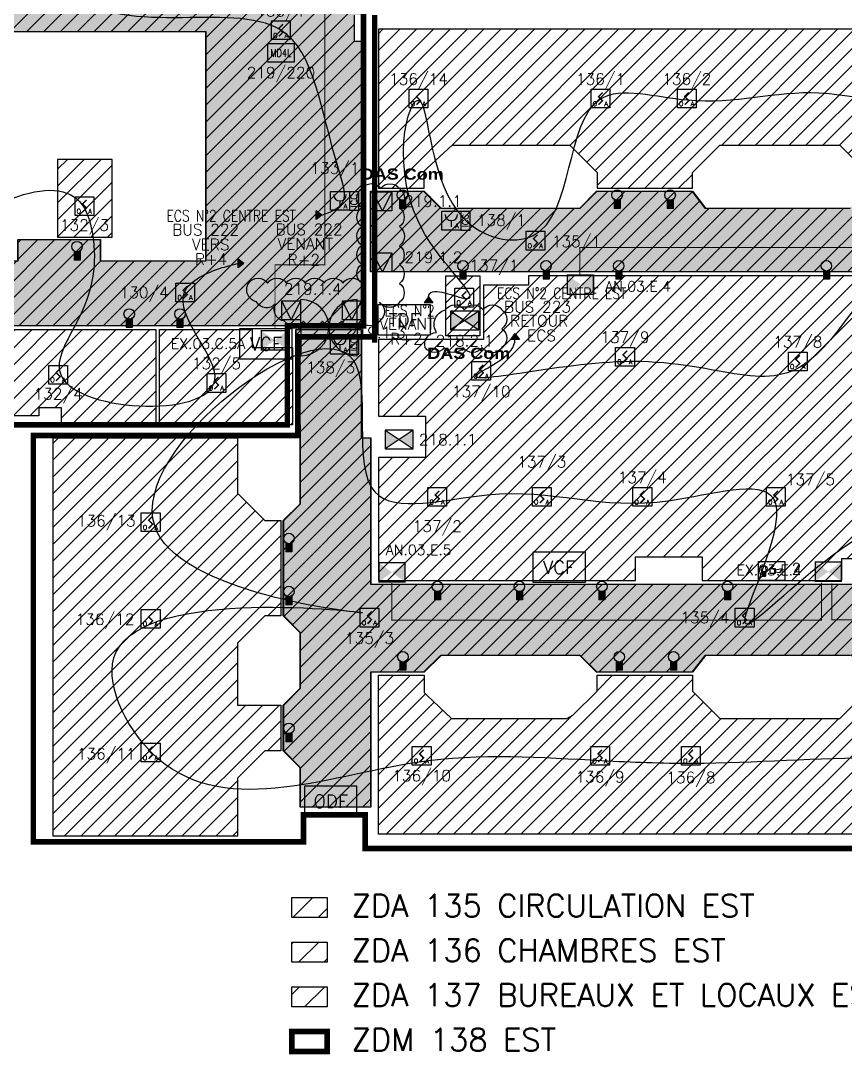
# Model space of a CAD drawing. Header units: millimetres. Extents: x 106.5 to 184.7, y 0.5 to 81.7.
# Drawn here: x 127.55 to 149.53, y 0.52 to 28.08 of the extents above; entities that cross this region are included whole.
import ezdxf
from ezdxf.enums import TextEntityAlignment as Align

# ---------------------------------------------------------------- set-up
doc = ezdxf.new("R2010")
doc.units = ezdxf.units.MM
doc.linetypes.add('CONTINU', pattern=[0])
doc.linetypes.add('SLD', pattern=[0])
for name, color, linetype in [('ATEIS MISE EN SECURITE', 7, 'Continuous'), ('ATEIS ZONES MES', 7, 'Continuous'), ('DESENFUMAGE', 8, 'Continuous'), ('JCC-ADRESSAGE', 6, 'Continuous'), ('JCC-CCF', 6, 'Continuous'), ('JCC-DECLENCHEUR MANUEL AVEC ISOLATEUR', 5, 'Continuous'), ('JCC-ELEMENT DEPORTE_4 L DAS', 1, 'Continuous'), ('JCC-FILERIE SDI', 6, 'Continuous'), ('JCC-INDICATEUR ACTION', 1, 'Continuous'), ('JCC-LOCAUX', 4, 'Continuous'), ('JCC-OPTIQUE_A', 1, 'Continuous'), ('JCC-REPETITEUR ALARME', 1, 'Continuous'), ('JCC-UAE-SDI', 7, 'Continuous'), ('JCC-VENTOUSE_PCF', 1, 'Continuous'), ('JCC-ZONING ZDA-ZDM', 5, 'Continuous'), ('PORTES', 8, 'Continuous')]:
    doc.layers.add(name, color=color, linetype=linetype)
doc.layers.add('JCC-MD4L', color=1, linetype='Continuous', lineweight=0)
doc.styles.add('ARIAL', font='')
doc.styles.add('HELVL', font='ROMAND.SHX')
doc.styles.add('LOCAUX', font='romans.shx', dxfattribs={"width": 0.75})
doc.styles.get("Standard").update_dxf_attribs({"font": 'romans.shx'})
doc.styles.add('TEXTE', font='romans.shx')
doc.styles.get('ARIAL').set_extended_font_data('Arial Black')
pattern_1 = [(45, (114.63662, 6.1839), (-0.2245064, 0.2245064), [])]
pattern_2 = [(45, (90.18524, -33.04255), (-0.3367596, 0.3367596), [])]

# ---------------------------------------------------------------- blocks, each defined once
blk = doc.blocks.new('VCF')
for p, q in [((0.7, 0.4), (-0.7, 0.4)), ((-0.7, 0.4), (-0.7, -0.4)), ((0.7, -0.4), (0.7, 0.4)), ((-0.7, -0.4), (0.7, -0.4))]:
    blk.add_line(p, q)
blk.add_text('VCF', height=0.35).set_placement((0, 0), align=Align.MIDDLE_CENTER)
blk = doc.blocks.new('TDF')
for p, q in [((0.7, 0.4), (-0.7, 0.4)), ((-0.7, 0.4), (-0.7, -0.4)), ((0.7, -0.4), (0.7, 0.4)), ((-0.7, -0.4), (0.7, -0.4))]:
    blk.add_line(p, q)
blk.add_text('TDF', height=0.35).set_placement((0, 0), align=Align.MIDDLE_CENTER)
blk = doc.blocks.new('ODF')
for p, q in [((0.7, 0.4), (-0.7, 0.4)), ((-0.7, 0.4), (-0.7, -0.4)), ((0.7, -0.4), (0.7, 0.4)), ((-0.7, -0.4), (0.7, -0.4))]:
    blk.add_line(p, q)
blk.add_text('ODF', height=0.35).set_placement((0, 0), align=Align.MIDDLE_CENTER)
blk = doc.blocks.new('optique_a')
at = {"layer": 'JCC-OPTIQUE_A', "color": 0}
blk.add_lwpolyline([(-2.5, 2.5), (2.5, 2.5), (2.5, -2.5), (-2.5, -2.5)], close=True, dxfattribs=at)
at = {"layer": 'JCC-OPTIQUE_A', "color": 0, "const_width": 0.385}
blk.add_lwpolyline([(0.54, 1.63), (-0.54, 0.54), (0.54, -0.54), (-0.54, -1.63)], dxfattribs=at)
at = {"layer": 'JCC-ADRESSAGE', "style": 'TEXTE'}
blk.add_attdef('ADRESSE', text='', height=3, dxfattribs=at).set_placement((0, 5), align=Align.MIDDLE)
at = {"layer": 'JCC-LOCAUX', "style": 'LOCAUX', "width": 0.85, "flags": 8}
for p in [(0, 13.75), (0, 11.25), (0, 8.75)]:
    blk.add_attdef('PIECE', text='', height=1.75, dxfattribs=at).set_placement(p, align=Align.MIDDLE)
at = {"layer": 'JCC-OPTIQUE_A', "color": 0}
for s, p in [('O', (-1.5, -2)), ('A', (1.5, -2))]:
    blk.add_text(s, height=1.25, dxfattribs=at).set_placement(p, align=Align.CENTER)
blk = doc.blocks.new('déclencheur manuel avec isolateur')
at = {"layer": 'JCC-DECLENCHEUR MANUEL AVEC ISOLATEUR', "color": 0}
for p, q in [((2.5, 2.5), (5.02, 2.5)), ((5.02, -2.5), (5.02, 2.5)), ((0, 0), (0, -1.66)), ((2.5, -2.5), (5.02, -2.5))]:
    blk.add_line(p, q, dxfattribs=at)
blk.add_lwpolyline([(-2.5, 2.5), (2.5, 2.5), (2.5, -2.5), (-2.5, -2.5)], close=True, dxfattribs=at)
blk.add_arc((0, 1.66), 1.66, 180, 0, dxfattribs=at)
at = {"layer": 'JCC-ADRESSAGE', "style": 'TEXTE'}
blk.add_attdef('ADRESSE', text='', height=3, dxfattribs=at).set_placement((0, 5), align=Align.MIDDLE)
at = {"layer": 'JCC-DECLENCHEUR MANUEL AVEC ISOLATEUR', "color": 0}
blk.add_text('ICC', height=1.668, rotation=90, dxfattribs=at).set_placement((3.76, 0), align=Align.MIDDLE_CENTER)
blk.add_text('A', height=1.25, dxfattribs=at).set_placement((1.5, -2), align=Align.CENTER)
at = {"layer": 'JCC-LOCAUX', "style": 'LOCAUX', "width": 0.85, "flags": 8}
for p in [(0, 13.75), (0, 11.25), (0, 8.75)]:
    blk.add_attdef('PIECE', text='', height=1.75, dxfattribs=at).set_placement(p, align=Align.MIDDLE)
blk = doc.blocks.new('indicateur action')
at = {"layer": 'JCC-INDICATEUR ACTION'}
blk.add_hatch(color=0, dxfattribs=at).paths.add_polyline_path([(0.8, -0.05, -0.315344), (-0.8, -0.05), (-0.8, -2.5), (0.8, -2.5)])
at = {"layer": 'JCC-INDICATEUR ACTION', "color": 0}
for p, q in [((-0.8, -0.05), (-0.8, -2.5)), ((0.8, -2.5), (-0.8, -2.5)), ((0.8, -0.05), (0.8, -2.5))]:
    blk.add_line(p, q, dxfattribs=at)
blk.add_circle((0, 1.1), 1.4, dxfattribs=at)
at = {"layer": 'JCC-ADRESSAGE', "style": 'TEXTE'}
blk.add_attdef('ADRESSE', text='', height=3, dxfattribs=at).set_placement((0, 5), align=Align.MIDDLE)
at = {"layer": 'JCC-LOCAUX', "lineweight": 0, "style": 'LOCAUX', "width": 0.75, "flags": 8}
for p in [(0, 13.75), (0, 11.25), (0, 8.75)]:
    blk.add_attdef('PIECE', text='', height=1.75, dxfattribs=at).set_placement(p, align=Align.MIDDLE)
blk = doc.blocks.new('clapet coupe feu_Réarm élect')
at = {"layer": 'JCC-CCF'}
h = blk.add_hatch(color=0, dxfattribs=at)
h.paths.add_polyline_path([(-3.76, 2.5), (-3.76, -2.5), (0, 0)])
h.paths.add_polyline_path([(3.76, 2.5), (0, 0), (3.76, -2.5)])
at = {"layer": 'JCC-CCF', "color": 0}
for p, q in [((3.76, 2.5), (-3.76, -2.5)), ((-3.76, 2.5), (3.76, -2.5))]:
    blk.add_line(p, q, dxfattribs=at)
blk.add_lwpolyline([(3.76, 2.5), (-3.76, 2.5), (-3.76, -2.5), (3.76, -2.5)], close=True, dxfattribs=at)
at = {"layer": 'JCC-ADRESSAGE', "style": 'TEXTE'}
blk.add_attdef('ADRESSE', text='', height=3, dxfattribs=at).set_placement((0, 5), align=Align.MIDDLE)
at = {"layer": 'JCC-LOCAUX', "style": 'LOCAUX', "width": 0.85, "flags": 8}
for p in [(0, 13.75), (0, 11.25), (0, 8.75)]:
    blk.add_attdef('PIECE', text='', height=1.75, dxfattribs=at).set_placement(p, align=Align.MIDDLE)
blk = doc.blocks.new('ventouse PCF')
at = {"layer": 'JCC-VENTOUSE_PCF'}
blk.add_hatch(color=0, dxfattribs=at).paths.add_polyline_path([(0, -2.5), (2.5, 2.5), (-2.5, 2.5)])
at = {"layer": 'JCC-VENTOUSE_PCF', "color": 0}
for p, q in [((0, -2.5), (-2.5, 2.5)), ((2.5, 2.5), (0, -2.5))]:
    blk.add_line(p, q, dxfattribs=at)
blk.add_lwpolyline([(-2.5, 2.5), (2.5, 2.5), (2.5, -2.5), (-2.5, -2.5)], close=True, dxfattribs=at)
at = {"layer": 'JCC-ADRESSAGE', "style": 'TEXTE'}
blk.add_attdef('ADRESSE', text='', height=3, dxfattribs=at).set_placement((0, 5), align=Align.MIDDLE)
at = {"layer": 'JCC-LOCAUX', "style": 'LOCAUX', "width": 0.85, "flags": 8}
for p in [(0, 13.75), (0, 11.25), (0, 8.75)]:
    blk.add_attdef('PIECE', text='', height=1.75, dxfattribs=at).set_placement(p, align=Align.MIDDLE)
blk = doc.blocks.new('répétiteur alarme')
at = {"layer": 'JCC-REPETITEUR ALARME'}
blk.add_hatch(color=0, dxfattribs=at).paths.add_polyline_path([(-1.6, -0.09, -0.267949), (-2.4, -0.09), (-2.4, -1.4), (-1.6, -1.4)])
at = {"layer": 'JCC-REPETITEUR ALARME', "color": 0}
for p, q in [((0.94, 0.32), (2.8, 0.65)), ((2.8, 0.65), (2.15, -0.53)), ((-2.4, -0.09), (-2.4, -1.4)), ((-2.4, -1.4), (-1.6, -1.4)), ((-1.6, -0.09), (-1.6, -1.4)), ((2.15, -0.53), (0.94, -0.32))]:
    blk.add_line(p, q, dxfattribs=at)
for points in [[(-3.5, 2.5), (3.5, 2.5), (3.5, -2.5), (-3.5, -2.5)], [(-0.34, 0.64), (0.94, 0.64), (0.94, -0.64), (-0.34, -0.64)]]:
    blk.add_lwpolyline(points, close=True, dxfattribs=at)
blk.add_circle((-2, 0.6), 0.8, dxfattribs=at)
at = {"layer": 'JCC-ADRESSAGE', "style": 'TEXTE'}
blk.add_attdef('ADRESSE', text='', height=3, dxfattribs=at).set_placement((0, 5), align=Align.MIDDLE)
at = {"layer": 'JCC-LOCAUX', "style": 'LOCAUX', "width": 0.85, "flags": 8}
for p in [(0, 13.75), (0, 11.25), (0, 8.75)]:
    blk.add_attdef('PIECE', text='', height=1.75, dxfattribs=at).set_placement(p, align=Align.MIDDLE)
blk = doc.blocks.new('MD4L')
at = {"layer": 'JCC-ELEMENT DEPORTE_4 L DAS', "color": 0}
blk.add_lwpolyline([(-3.5, 2.5), (3.5, 2.5), (3.5, -2.5), (-3.5, -2.5)], close=True, dxfattribs=at)
at = {"layer": 'JCC-ADRESSAGE', "style": 'TEXTE'}
blk.add_attdef('ADRESSE', text='', height=3, dxfattribs=at).set_placement((0, 5), align=Align.MIDDLE)
at = {"layer": 'JCC-ELEMENT DEPORTE_4 L DAS', "color": 0, "width": 0.8}
blk.add_text('MD4L', height=2, dxfattribs=at).set_placement((0, 0), align=Align.MIDDLE_CENTER)
blk = doc.blocks.new("VOLETS D'AMENEE D'AIR DESENFUMAGE")
at = {"color": 3, "linetype": 'SLD', "const_width": 0.373}
blk.add_lwpolyline([(0, 5.12), (0, 0), (6.97, 0), (6.97, 5.12)], close=True, dxfattribs=at)
at = {"color": 3, "linetype": 'SLD'}
blk.add_solid([(0, 5.12), (0, 0), (6.97, 0), (6.97, 5.12)], dxfattribs=at)
blk = doc.blocks.new("VOLETS D'EXTRACTION DE DESENFUMAGE")
at = {"color": 1, "linetype": 'SLD', "const_width": 0.373}
blk.add_lwpolyline([(0, 5.12), (0, 0), (6.97, 0), (6.97, 5.12)], close=True, dxfattribs=at)
at = {"color": 1, "linetype": 'SLD'}
blk.add_solid([(0, 5.12), (0, 0), (6.97, 0), (6.97, 5.12)], dxfattribs=at)

msp = doc.modelspace()

# ---------------------------------------------------------------- hatches: boundary and pattern name
at = {"layer": 'ATEIS ZONES MES'}
h = msp.add_hatch(dxfattribs=at)
h.set_pattern_fill('DOTS', color=1, scale=0.1, style=0)
h.set_pattern_definition([(0, (141.33471, 6.18391), (0.079375, 0.15875), [0, -0.15875])])
h.paths.add_polyline_path([(120.303, 31.014), (122.043, 31.014), (122.043, 31.011), (122.143, 31.011), (122.143, 31.384), (125.563, 31.384), (129.838, 31.384), (129.838, 31.634), (131.388, 31.634), (131.961, 31.634), (136.068, 31.634), (136.068, 31.434), (136.543, 31.434), (136.543, 31.559), (136.616, 31.559), (136.613, 28.234), (136.443, 28.234), (136.443, 27.534), (136.643, 27.534), (136.643, 22.959), (136.643, 19.949), (126.954, 19.949), (126.954, 21.684), (127.479, 21.684), (127.479, 22.249), (129.671, 22.249), (129.673, 22.249), (129.673, 21.684), (132.493, 21.684), (132.493, 27.784), (121.993, 27.784), (121.993, 24.535), (121.986, 24.182), (122.691, 24.182), (122.691, 22.757), (120.491, 22.757), (120.491, 24.533), (120.303, 24.535)])
h = msp.add_hatch(dxfattribs=at)
h.set_pattern_fill('DOTS', color=3, scale=0.1, style=0)
h.set_pattern_definition([(0, (65.53863, 6.18391), (0.079375, 0.15875), [0, -0.15875])])
h.paths.add_polyline_path([(156.672, 24.329), (156.602, 24.329), (156.602, 16.968), (158.966, 16.969), (158.966, 15.289), (158.966, 15.259), (158.806, 15.259), (158.342, 14.759), (156.672, 14.759), (156.672, 10.759), (155.072, 10.759), (155.072, 11.159), (153.092, 11.159), (152.642, 10.709), (150.102, 10.709), (149.652, 11.159), (145.792, 11.159), (145.442, 10.709), (142.902, 10.709), (142.452, 11.159), (138.742, 11.159), (138.292, 10.709), (136.872, 10.709), (136.872, 7.109), (134.997, 7.109), (134.997, 8.164), (134.547, 8.614), (134.547, 9.834), (134.997, 10.284), (134.997, 11.759), (134.547, 12.214), (134.547, 14.754), (134.997, 15.204), (134.997, 17.309), (134.882, 17.309), (134.882, 19.849), (136.622, 19.849), (136.622, 16.959), (136.872, 16.959), (136.872, 13.059), (154.622, 13.059), (154.622, 21.384), (136.872, 21.384), (136.872, 23.534), (138.292, 23.534), (138.742, 23.084), (142.452, 23.084), (142.902, 23.534), (145.442, 23.534), (145.792, 23.084), (149.652, 23.084), (150.102, 23.534), (152.642, 23.534), (153.092, 23.084), (154.972, 23.084), (154.972, 26.509), (155.072, 26.509), (155.072, 26.959), (156.672, 26.959)])
at = {"layer": 'JCC-FILERIE SDI'}
for color, points in [(3, [(135.58, 22.898), (135.424, 23.016), (135.424, 22.78)]), (3, [(133.5, 21.609), (133.344, 21.727), (133.344, 21.491)]), (5, [(138.423, 20.717), (138.305, 20.561), (138.541, 20.561)]), (5, [(140.726, 19.743), (140.608, 19.586), (140.844, 19.586)])]:
    msp.add_hatch(color=color, dxfattribs=at).paths.add_polyline_path(points)
at = {"layer": 'JCC-ZONING ZDA-ZDM'}
h = msp.add_hatch(dxfattribs=at)
h.set_pattern_fill('ANSI31', color=113, scale=0.1, style=0)
h.set_pattern_definition(pattern_1)
h.paths.add_polyline_path([(120.297, 31.014), (122.037, 31.014), (122.037, 31.011), (122.137, 31.011), (122.137, 31.384), (125.557, 31.384), (129.831, 31.384), (129.831, 31.634), (131.381, 31.634), (131.955, 31.634), (136.062, 31.634), (136.062, 31.434), (136.537, 31.434), (136.537, 31.559), (136.609, 31.559), (136.607, 28.234), (136.437, 28.234), (136.437, 27.534), (136.637, 27.534), (136.637, 22.959), (136.637, 19.949), (126.947, 19.949), (126.947, 21.684), (127.472, 21.684), (127.472, 22.249), (129.664, 22.249), (129.667, 22.249), (129.667, 21.684), (132.487, 21.684), (132.487, 27.784), (121.987, 27.784), (121.987, 24.535), (121.986, 24.182), (122.691, 24.182), (122.691, 22.757), (120.491, 22.757), (120.491, 24.533), (120.297, 24.535)])
h = msp.add_hatch(dxfattribs=at)
h.set_pattern_fill('ANSI31', color=184, scale=0.1, style=0)
h.set_pattern_definition(pattern_1)
h.paths.add_polyline_path([(137.146, 23.614), (138.306, 23.614), (138.306, 24.072), (138.389, 24.154), (139.052, 24.764), (142.187, 24.764), (142.269, 24.682), (142.917, 24.034), (142.917, 23.614), (145.456, 23.614), (145.456, 24.034), (146.186, 24.764), (149.387, 24.764), (150.117, 24.034), (150.117, 23.614), (152.657, 23.614), (152.657, 24.034), (153.387, 24.764), (154.887, 24.764), (154.887, 27.854), (137.087, 27.854), (137.087, 23.614)])
h = msp.add_hatch(dxfattribs=at)
h.set_pattern_fill('ANSI31', color=11, scale=0.1, style=0)
h.set_pattern_definition(pattern_1)
h.paths.add_polyline_path([(156.687, 24.329), (156.617, 24.329), (156.617, 16.968), (158.98, 16.969), (158.98, 15.289), (158.98, 15.259), (158.82, 15.259), (158.356, 14.759), (156.687, 14.759), (156.687, 10.759), (155.087, 10.759), (155.087, 11.159), (153.106, 11.159), (152.656, 10.709), (150.117, 10.709), (149.667, 11.159), (145.806, 11.159), (145.456, 10.709), (142.917, 10.709), (142.467, 11.159), (138.756, 11.159), (138.306, 10.709), (136.887, 10.709), (136.887, 7.109), (135.011, 7.109), (135.011, 8.164), (134.561, 8.614), (134.561, 9.834), (135.011, 10.284), (135.011, 11.759), (134.561, 12.214), (134.561, 14.754), (135.011, 15.204), (135.011, 17.309), (134.896, 17.309), (134.896, 19.849), (136.637, 19.849), (136.637, 16.959), (136.887, 16.959), (136.887, 13.059), (154.637, 13.059), (154.637, 21.384), (136.887, 21.384), (136.887, 23.534), (138.306, 23.534), (138.756, 23.084), (142.467, 23.084), (142.917, 23.534), (145.456, 23.534), (145.806, 23.084), (149.667, 23.084), (150.117, 23.534), (152.657, 23.534), (153.107, 23.084), (154.987, 23.084), (154.987, 26.509), (155.087, 26.509), (155.087, 26.959), (156.687, 26.959)])
h = msp.add_hatch(dxfattribs=at)
h.set_pattern_fill('ANSI31', color=201, scale=0.1, style=0)
h.set_pattern_definition([(45, (114.63662, 6.1839), (-0.2245064, 0.2245064), [])])
h.paths.add_polyline_path([(128.532, 22.309), (129.987, 22.309), (129.987, 24.384), (128.532, 24.384)])
at = {"layer": 'JCC-ZONING ZDA-ZDM', "true_color": 0x009ce0}
h = msp.add_hatch(dxfattribs=at)
h.set_pattern_fill('ANSI31', color=142, scale=0.1, style=0)
h.set_pattern_definition(pattern_1)
h.paths.add_polyline_path([(137.087, 13.159), (143.937, 13.159), (143.937, 13.784), (145.717, 13.784), (145.717, 13.159), (149.437, 13.159), (149.437, 13.739), (151.137, 13.739), (151.137, 13.784), (151.637, 13.784), (151.637, 13.159), (154.537, 13.159), (154.537, 21.284), (152.037, 21.284), (152.037, 17.534), (150.537, 17.534), (150.537, 21.284), (141.087, 21.284), (141.087, 21.034), (139.887, 21.034), (139.887, 19.584), (137.087, 19.584), (137.087, 17.534), (138.337, 17.534), (138.337, 17.434), (138.337, 16.434), (137.086, 16.433)])
h = msp.add_hatch(dxfattribs=at)
h.set_pattern_fill('ANSI31', color=142, scale=0.1, style=0)
h.set_pattern_definition(pattern_1)
h.paths.add_polyline_path([(139.787, 21.284), (139.787, 19.684), (138.887, 19.684), (138.887, 21.284)])
at = {"layer": 'JCC-ZONING ZDA-ZDM'}
h = msp.add_hatch(dxfattribs=at)
h.set_pattern_fill('ANSI31', color=201, scale=0.1, style=0)
h.set_pattern_definition(pattern_1)
h.paths.add_polyline_path([(126.387, 17.546), (126.387, 17.696), (126.437, 17.696), (126.437, 19.849), (131.148, 19.849), (131.148, 17.309), (128.637, 17.309), (128.637, 17.313), (128.637, 17.759), (128.037, 17.759), (128.037, 17.546)])
h = msp.add_hatch(dxfattribs=at)
h.set_pattern_fill('ANSI31', color=201, scale=0.1, style=0)
h.set_pattern_definition(pattern_1)
edge = h.paths.add_edge_path()
edge.add_line((131.248, 19.849), (133.716, 19.849))
edge.add_line((133.716, 19.849), (133.716, 19.369))
edge.add_line((133.716, 19.369), (134.796, 19.369))
edge.add_line((134.796, 19.369), (134.796, 17.309))
edge.add_line((134.796, 17.309), (131.248, 17.309))
edge.add_line((131.248, 17.309), (131.248, 19.849))
h = msp.add_hatch(dxfattribs=at)
h.set_pattern_fill('ANSI31', color=184, scale=0.1, style=0)
h.set_pattern_definition(pattern_1)
h.paths.add_polyline_path([(128.417, 16.959), (133.331, 16.959), (133.331, 15.484), (134.061, 14.754), (134.481, 14.754), (134.481, 12.214), (134.061, 12.214), (133.979, 12.132), (133.331, 11.484), (133.331, 9.934), (133.331, 9.834), (134.481, 9.834), (134.481, 8.614), (134.061, 8.614), (133.331, 7.884), (133.331, 6.334), (128.417, 6.334)])
h = msp.add_hatch(dxfattribs=at)
h.set_pattern_fill('ANSI31', color=184, scale=0.1, style=0)
h.set_pattern_definition(pattern_1)
h.paths.add_polyline_path([(137.131, 10.629), (138.306, 10.629), (138.306, 10.171), (138.389, 10.089), (139.036, 9.479), (142.106, 9.479), (142.269, 9.561), (142.917, 10.209), (142.917, 10.629), (145.456, 10.629), (145.456, 10.209), (146.186, 9.479), (149.387, 9.479), (150.117, 10.209), (150.117, 10.629), (152.656, 10.629), (152.656, 10.209), (153.386, 9.479), (154.887, 9.479), (154.887, 6.389), (137.087, 6.389), (137.087, 10.629)])
h = msp.add_hatch(dxfattribs=at)
h.set_pattern_fill('ANSI31', color=11, scale=0.15, style=0)
h.set_pattern_definition(pattern_2)
h.paths.add_polyline_path([(134.775, 4.704), (135.721, 4.704), (135.721, 4.166), (134.775, 4.166)])
h = msp.add_hatch(dxfattribs=at)
h.set_pattern_fill('ANSI31', color=184, scale=0.15, style=0)
h.set_pattern_definition(pattern_2)
h.paths.add_polyline_path([(134.775, 3.513), (135.721, 3.513), (135.721, 2.976), (134.775, 2.976)])
at = {"layer": 'JCC-ZONING ZDA-ZDM', "true_color": 0x009ce0}
h = msp.add_hatch(dxfattribs=at)
h.set_pattern_fill('ANSI31', color=142, scale=0.15, style=0)
h.set_pattern_definition(pattern_2)
h.paths.add_polyline_path([(134.775, 2.323), (135.721, 2.323), (135.721, 1.786), (134.775, 1.786)])

# ---------------------------------------------------------------- linework, layer by layer
at = {"layer": 'ATEIS MISE EN SECURITE', "color": 3, "linetype": 'CONTINU', "const_width": 0.025}
for points in [[(136.066, 29.664), (135.659, 29.664), (135.659, 21.573), (134.329, 21.573), (134.329, 19.869)], [(158.649, 24.111), (156.402, 24.111), (156.402, 22.736), (153.824, 22.736), (153.824, 22.039), (142.456, 22.039), (142.456, 21.277)], [(154.539, 14.65), (155.695, 14.65), (155.695, 12.105), (149.172, 12.105), (149.172, 13.079)], [(148.898, 13.097), (148.898, 12.096), (137.445, 12.096), (137.445, 13.088)]]:
    msp.add_lwpolyline(points, dxfattribs=at)
at = {"layer": 'ATEIS ZONES MES', "color": 1}
msp.add_lwpolyline([(136.443, 28.234), (136.443, 27.534), (136.643, 27.534), (136.643, 22.959), (136.643, 19.949), (126.954, 19.949), (126.954, 21.684), (127.479, 21.684), (127.479, 22.249), (129.671, 22.249), (129.673, 22.249), (129.673, 21.684), (132.493, 21.684), (132.493, 27.784), (121.993, 27.784), (121.993, 24.535), (121.986, 24.182), (122.691, 24.182), (122.691, 22.757), (120.491, 22.757), (120.491, 24.533), (120.303, 24.535), (120.303, 31.014)], dxfattribs=at)
at = {"layer": 'ATEIS ZONES MES', "color": 3}
for points in [[(154.622, 21.384), (136.872, 21.384), (136.872, 23.534), (138.292, 23.534), (138.742, 23.084), (142.452, 23.084), (142.902, 23.534), (145.442, 23.534), (145.792, 23.084), (149.652, 23.084)], [(149.652, 11.159), (145.792, 11.159), (145.442, 10.709), (142.902, 10.709), (142.452, 11.159), (138.742, 11.159), (138.292, 10.709), (136.872, 10.709), (136.872, 7.109), (134.997, 7.109), (134.997, 8.164), (134.547, 8.614), (134.547, 9.834), (134.997, 10.284), (134.997, 11.759), (134.547, 12.214), (134.547, 14.754), (134.997, 15.204), (134.997, 17.309), (134.882, 17.309), (134.882, 19.849), (136.622, 19.849), (136.622, 16.959), (136.872, 16.959), (136.872, 13.059), (154.622, 13.059)]]:
    msp.add_lwpolyline(points, dxfattribs=at)
at = {"layer": 'JCC-CCF'}
for points in [[(133.627, 21.088, -0.520567), (134.129, 21.088, -0.520567), (134.632, 21.088, -0.520567), (135.134, 21.088, -0.520567), (135.636, 21.088, -0.520567), (136.139, 21.088, -0.520567), (136.641, 21.088, -0.520567), (136.641, 21.59, -0.520567), (136.641, 22.092, -0.520567), (136.641, 22.594, -0.520567), (136.641, 23.096, -0.520567), (136.641, 23.607, -0.520567), (137.144, 23.607, -0.520567), (137.646, 23.607, -0.520567), (137.646, 23.096, -0.520567), (137.646, 22.594, -0.520567), (137.646, 22.083, -0.520567), (137.646, 21.581, -0.520567), (137.646, 21.079, -0.520567), (137.646, 20.577, -0.520567), (137.116, 20.577, -0.520567), (137.116, 20.075, -0.520567), (136.614, 20.075, -0.520567), (136.102, 20.075, -0.520567), (135.591, 20.075, -0.520567), (135.088, 20.075, -0.520567), (134.586, 20.075, -0.520567), (134.339, 20.531, -0.520567), (133.837, 20.586, -0.520567)], [(138.87, 20.374, -0.520567), (139.373, 20.374, -0.520567), (139.875, 20.374, -0.520567), (140.378, 20.374, -0.520567), (140.378, 19.868, -0.520567), (140.378, 19.366, -0.520567), (139.85, 19.366, -0.520567), (139.347, 19.366, -0.520567), (138.837, 19.366, -0.520567), (138.334, 19.366, -0.520567), (138.639, 19.765, -0.520567)]]:
    msp.add_lwpolyline(points, format="xyb", close=True, dxfattribs=at)
at = {"layer": 'JCC-FILERIE SDI', "color": 3}
for p, q in [((135.424, 22.78), (135.424, 23.016)), ((135.58, 22.898), (135.424, 23.016)), ((135.424, 22.78), (135.424, 23.016)), ((135.58, 22.898), (135.424, 23.016)), ((135.58, 22.898), (135.424, 22.78)), ((135.58, 22.898), (135.424, 22.78)), ((133.344, 21.491), (133.344, 21.727)), ((133.5, 21.609), (133.344, 21.727)), ((133.344, 21.491), (133.344, 21.727)), ((133.5, 21.609), (133.344, 21.727)), ((133.5, 21.609), (133.344, 21.491)), ((133.5, 21.609), (133.344, 21.491))]:
    msp.add_line(p, q, dxfattribs=at)
at = {"layer": 'JCC-FILERIE SDI', "color": 5}
for p, q in [((138.423, 20.717), (138.305, 20.561)), ((138.423, 20.717), (138.305, 20.561)), ((138.423, 20.717), (138.541, 20.561)), ((138.423, 20.717), (138.541, 20.561)), ((138.541, 20.561), (138.305, 20.561)), ((138.541, 20.561), (138.305, 20.561)), ((140.726, 19.743), (140.608, 19.586)), ((140.726, 19.743), (140.608, 19.586)), ((140.844, 19.586), (140.608, 19.586)), ((140.844, 19.586), (140.608, 19.586)), ((140.726, 19.743), (140.844, 19.586)), ((140.726, 19.743), (140.844, 19.586))]:
    msp.add_line(p, q, dxfattribs=at)
at = {"layer": 'JCC-FILERIE SDI', "color": 3}
msp.add_open_spline([(135.58, 22.898), (135.805, 22.982), (136.339, 23.184), (135.553, 25.431), (135.212, 29.458), (128.923, 27.02), (127.276, 32.335), (123.936, 28.664), (121.04, 28.666), (116.856, 30.956), (118.044, 28.39), (118.197, 27.255), (118.269, 25.242), (117.946, 23.65), (118.045, 19.223), (122.333, 26.514), (120.631, 18.49), (125.697, 22.91), (128.999, 24.294), (129.625, 21.851), (129.4, 20.435), (127.482, 17.699), (134.783, 17.349), (131.078, 20.71), (132.691, 21.454), (133.207, 21.576), (133.344, 21.609)], degree=3, knots=[0.450609, 0.450609, 0.450609, 0.450609, 1.049842, 1.878778, 5.906092, 11.769725, 14.224145, 18.114268, 21.134191, 24.360618, 26.229503, 26.890032, 27.984525, 32.014501, 33.536883, 36.702704, 39.182013, 41.265241, 45.28587, 46.026753, 48.241578, 49.798134, 53.939942, 56.416128, 57.617713, 58.051183, 58.051183, 58.051183, 58.051183], dxfattribs=at)
at = {"layer": 'JCC-FILERIE SDI', "color": 5, "start_tangent": (0, 1), "end_tangent": (0, 1)}
msp.add_spline([(138.423, 20.717), (139.357, 20.684), (138.334, 22.375), (138.177, 25.954), (139.354, 22.815), (141.209, 22.352), (143.01, 26.001), (145.324, 25.969), (148.823, 26.163), (151.065, 25.936), (152.376, 26.006), (155.629, 23.603), (156.05, 19.726), (156.977, 16.737), (158.161, 12.238), (152.342, 8.439), (150.441, 8.415), (145.456, 8.276), (143.045, 8.346), (138.107, 8.3), (131.052, 8.554), (130.089, 11.238), (136.661, 12.295), (131.121, 14.611), (136.409, 19.04), (136.989, 15.517), (139.985, 15.441), (144.87, 15.29), (147.615, 15.341), (146.859, 12.17), (152.021, 15.114), (155.698, 13.554), (153.255, 18.94), (151.342, 22.01), (148.572, 19.015), (143.611, 18.99), (139.828, 18.728), (140.726, 19.586)], degree=3, dxfattribs=at)
at = {"layer": 'JCC-ZONING ZDA-ZDM', "color": 17, "const_width": 0.15}
msp.add_lwpolyline([(136.836, 31.467), (137.017, 31.467), (137.017, 28.409), (136.686, 28.409), (136.686, 19.949), (134.658, 19.945), (134.658, 17.309), (114.611, 17.309), (114.611, 31.484), (119.896, 31.484), (119.896, 30.824), (122.205, 30.824), (122.205, 31.251), (129.681, 31.241), (129.722, 31.241), (129.722, 31.467), (137.017, 31.467)], dxfattribs=at)
at = {"layer": 'JCC-ZONING ZDA-ZDM', "color": 113}
msp.add_lwpolyline([(136.437, 28.234), (136.437, 27.534), (136.637, 27.534), (136.637, 22.959), (136.637, 19.949), (126.947, 19.949), (126.947, 21.684), (127.472, 21.684), (127.472, 22.249), (129.664, 22.249), (129.667, 22.249), (129.667, 21.684), (132.487, 21.684), (132.487, 27.784), (121.987, 27.784), (121.987, 24.535), (121.986, 24.182), (122.691, 24.182), (122.691, 22.757), (120.491, 22.757), (120.491, 24.533), (120.297, 24.535), (120.297, 31.014)], dxfattribs=at)
at = {"layer": 'JCC-ZONING ZDA-ZDM', "color": 1, "const_width": 0.15}
msp.add_lwpolyline([(136.986, 28.234), (136.986, 19.502), (136.986, 19.653), (134.936, 19.653), (134.936, 17.024), (127.886, 17.024), (127.886, 6.184), (135.086, 6.184), (135.086, 6.909), (136.736, 6.909), (136.736, 6.009), (154.937, 6.009)], dxfattribs=at)
at = {"layer": 'JCC-ZONING ZDA-ZDM', "color": 184}
for points in [[(137.146, 23.614), (138.306, 23.614), (138.306, 24.072), (138.389, 24.154), (139.052, 24.764), (142.187, 24.764), (142.269, 24.682), (142.917, 24.034), (142.917, 23.614), (145.456, 23.614), (145.456, 24.034), (146.186, 24.764), (149.387, 24.764), (150.117, 24.034), (150.117, 23.614), (152.657, 23.614), (152.657, 24.034), (153.387, 24.764), (154.887, 24.764), (154.887, 27.854), (137.087, 27.854), (137.087, 23.614), (137.146, 23.614)], [(128.417, 16.959), (133.331, 16.959), (133.331, 15.484), (134.061, 14.754), (134.481, 14.754), (134.481, 12.214), (134.061, 12.214), (133.979, 12.132), (133.331, 11.484), (133.331, 9.934), (133.331, 9.834), (134.481, 9.834), (134.481, 8.614), (134.061, 8.614), (133.331, 7.884), (133.331, 6.334), (128.417, 6.334), (128.417, 16.959)], [(137.131, 10.629), (138.306, 10.629), (138.306, 10.171), (138.389, 10.089), (139.036, 9.479), (142.106, 9.479), (142.269, 9.561), (142.917, 10.209), (142.917, 10.629), (145.456, 10.629), (145.456, 10.209), (146.186, 9.479), (149.387, 9.479), (150.117, 10.209), (150.117, 10.629), (152.656, 10.629), (152.656, 10.209), (153.386, 9.479), (154.887, 9.479), (154.887, 6.389), (137.087, 6.389), (137.087, 10.629), (137.131, 10.629)]]:
    msp.add_lwpolyline(points, dxfattribs=at)
at = {"layer": 'JCC-ZONING ZDA-ZDM', "color": 201}
for points in [[(128.532, 22.309), (129.987, 22.309), (129.987, 24.384), (128.532, 24.384), (128.532, 22.309)], [(126.387, 17.546), (126.387, 17.696), (126.437, 17.696), (126.437, 19.849), (131.148, 19.849), (131.148, 17.309), (128.637, 17.309), (128.637, 17.313), (128.637, 17.759), (128.037, 17.759), (128.037, 17.546), (126.387, 17.546)], [(131.248, 19.849), (133.716, 19.849), (133.716, 19.369), (134.796, 19.369), (134.796, 17.309), (131.248, 17.309), (131.248, 19.849)]]:
    msp.add_lwpolyline(points, dxfattribs=at)
at = {"layer": 'JCC-ZONING ZDA-ZDM', "color": 11}
for points in [[(154.637, 21.384), (136.887, 21.384), (136.887, 23.534), (138.306, 23.534), (138.756, 23.084), (142.467, 23.084), (142.917, 23.534), (145.456, 23.534), (145.806, 23.084), (149.667, 23.084)], [(149.667, 11.159), (145.806, 11.159), (145.456, 10.709), (142.917, 10.709), (142.467, 11.159), (138.756, 11.159), (138.306, 10.709), (136.887, 10.709), (136.887, 7.109), (135.011, 7.109), (135.011, 8.164), (134.561, 8.614), (134.561, 9.834), (135.011, 10.284), (135.011, 11.759), (134.561, 12.214), (134.561, 14.754), (135.011, 15.204), (135.011, 17.309), (134.896, 17.309), (134.896, 19.849), (136.637, 19.849), (136.637, 16.959), (136.887, 16.959), (136.887, 13.059), (154.637, 13.059)]]:
    msp.add_lwpolyline(points, dxfattribs=at)
at = {"layer": 'JCC-ZONING ZDA-ZDM', "color": 142}
for points in [[(150.537, 21.284), (141.087, 21.284), (141.087, 21.034), (139.887, 21.034), (139.887, 19.584), (137.087, 19.584), (137.087, 17.534), (138.337, 17.534), (138.337, 17.434), (138.337, 16.434), (137.086, 16.433), (137.087, 13.159), (143.937, 13.159), (143.937, 13.784), (145.717, 13.784), (145.717, 13.159), (149.437, 13.159), (149.437, 13.739), (151.137, 13.739)], [(139.787, 21.284), (139.787, 19.684), (138.887, 19.684), (138.887, 21.284), (139.787, 21.284)]]:
    msp.add_lwpolyline(points, dxfattribs=at)
at = {"layer": 'JCC-ZONING ZDA-ZDM', "color": 11}
msp.add_lwpolyline([(134.775, 4.704), (135.721, 4.704), (135.721, 4.166), (134.775, 4.166)], close=True, dxfattribs=at)
at = {"layer": 'JCC-ZONING ZDA-ZDM', "color": 184}
msp.add_lwpolyline([(134.775, 3.513), (135.721, 3.513), (135.721, 2.976), (134.775, 2.976)], close=True, dxfattribs=at)
at = {"layer": 'JCC-ZONING ZDA-ZDM', "color": 142, "true_color": 0x009ce0}
msp.add_lwpolyline([(134.775, 2.323), (135.721, 2.323), (135.721, 1.786), (134.775, 1.786)], close=True, dxfattribs=at)
at = {"layer": 'JCC-ZONING ZDA-ZDM', "color": 1, "const_width": 0.15}
msp.add_lwpolyline([(134.775, 1.133), (135.721, 1.133), (135.721, 0.596), (134.775, 0.596)], close=True, dxfattribs=at)
at = {"layer": 'PORTES'}
for p, q in [((135.016, 19.949), (135.017, 20.649)), ((136.516, 19.947), (136.517, 20.647)), ((134.966, 19.949), (134.966, 19.849)), ((135.016, 19.949), (134.966, 19.949)), ((134.966, 19.849), (135.016, 19.849)), ((135.016, 19.849), (135.015, 19.149)), ((135.016, 19.849), (135.016, 19.949)), ((136.516, 19.847), (136.515, 19.147)), ((136.516, 19.949), (136.566, 19.949)), ((136.516, 19.847), (136.516, 19.947)), ((136.566, 19.849), (136.516, 19.849)), ((136.551, 19.949), (136.521, 19.949)), ((136.566, 19.949), (136.566, 19.849))]:
    msp.add_line(p, q, dxfattribs=at)
for centre, start, end in [((135.016, 19.899), 269.9383, 89.9383), ((136.516, 19.897), 89.9383, 269.9383)]:
    msp.add_arc(centre, 0.75, start, end, dxfattribs=at)

# ---------------------------------------------------------------- block references
at = {"layer": 'ATEIS MISE EN SECURITE', "linetype": 'Continuous', "xscale": 0.1, "yscale": 0.1, "zscale": 0.1, "rotation": 180}
for p in [(142.821, 21.302), (137.796, 13.63)]:
    msp.add_blockref("VOLETS D'AMENEE D'AIR DESENFUMAGE", p, dxfattribs=at)
at = {"layer": 'ATEIS MISE EN SECURITE', "linetype": 'Continuous', "xscale": 0.1, "yscale": 0.1, "zscale": 0.1}
for p in [(133.967, 19.303), (148.731, 13.136)]:
    msp.add_blockref("VOLETS D'EXTRACTION DE DESENFUMAGE", p, dxfattribs=at)
at = {"layer": 'DESENFUMAGE'}
for name, p in [('TDF', (137.771, 20.103)), ('VCF', (134.087, 19.467)), ('VCF', (141.904, 13.507)), ('ODF', (135.815, 7.267))]:
    msp.add_blockref(name, p, dxfattribs=at)
at = {"layer": 'JCC-CCF', "lineweight": 0}
ref = msp.add_blockref('clapet coupe feu_Réarm élect', (139.384, 20.087), dxfattribs=dict(at, xscale=0.09999999999999432, yscale=0.09999999999999432))
ref.add_attrib('ADRESSE', '218.2.1', dxfattribs={"layer": 'JCC-ADRESSAGE', "height": 0.3, "style": 'TEXTE'}).set_placement((139.384, 19.549), align=Align.MIDDLE)
ref = msp.add_blockref('clapet coupe feu_Réarm élect', (137.638, 16.915), dxfattribs=dict(at, xscale=0.09999999999999432, yscale=0.09999999999999432))
ref.add_attrib('ADRESSE', '218.1.1', dxfattribs={"layer": 'JCC-ADRESSAGE', "height": 0.3, "style": 'TEXTE'}).set_placement((138.935, 16.912), align=Align.MIDDLE)
at = {"layer": 'JCC-DECLENCHEUR MANUEL AVEC ISOLATEUR'}
ref = msp.add_blockref('déclencheur manuel avec isolateur', (136.061, 23.279), dxfattribs=dict(at, xscale=0.1000000000000014, yscale=0.1000000000000014))
ref.add_attrib('ADRESSE', '133/1', dxfattribs={"layer": 'JCC-ADRESSAGE', "height": 0.3, "style": 'TEXTE'}).set_placement((135.926, 24.128), align=Align.MIDDLE)
ref = msp.add_blockref('déclencheur manuel avec isolateur', (139.03, 22.752), dxfattribs=dict(at, xscale=0.1000000000000014, yscale=0.1000000000000014))
ref.add_attrib('ADRESSE', '138/1', dxfattribs={"layer": 'JCC-ADRESSAGE', "height": 0.3, "style": 'TEXTE'}).set_placement((140.365, 22.744), align=Align.MIDDLE)
ref = msp.add_blockref('déclencheur manuel avec isolateur', (136.061, 19.445), dxfattribs=dict(at, xscale=0.1000000000000014, yscale=0.1000000000000014))
ref.add_attrib('ADRESSE', '138/3', dxfattribs={"layer": 'JCC-ADRESSAGE', "height": 0.3, "style": 'TEXTE'}).set_placement((135.812, 18.817), align=Align.MIDDLE)
at = {"layer": 'JCC-INDICATEUR ACTION', "lineweight": 0, "xscale": 0.1000000000000014, "yscale": 0.1000000000000014}
for p in [(137.728, 23.325), (143.451, 23.325), (144.862, 23.325), (129.051, 21.95), (139.341, 21.438), (141.556, 21.438), (143.493, 21.438), (149.029, 21.438), (130.443, 20.153), (131.796, 20.153), (134.699, 14.166), (134.699, 12.753), (138.66, 12.889), (140.845, 12.889), (143.043, 12.889), (146.394, 12.889), (137.738, 11.011), (143.507, 11.011), (144.956, 11.011), (134.699, 9.104)]:
    msp.add_blockref('indicateur action', p, dxfattribs=at)
at = {"layer": 'JCC-MD4L', "lineweight": 0}
ref = msp.add_blockref('MD4L', (134.487, 27.224), dxfattribs=dict(at, xscale=0.1000000000000014, yscale=0.1000000000000014))
ref.add_attrib('ADRESSE', '219/220', dxfattribs={"layer": 'JCC-ADRESSAGE', "height": 0.3, "style": 'TEXTE'}).set_placement((134.487, 26.676), align=Align.MIDDLE)
at = {"layer": 'JCC-OPTIQUE_A', "lineweight": 0}
for p, xscale, yscale, values in [((134.487, 27.828), 0.09999999999999432, 0.09999999999999432, {'ADRESSE': '130/1'}), ((138.155, 26.006), 0.1000000000000014, 0.1000000000000014, {'ADRESSE': '136/14'}), ((143.008, 26.006), 0.1000000000000014, 0.1000000000000014, {'ADRESSE': '136/1'}), ((145.307, 26.006), 0.1000000000000014, 0.1000000000000014, {'ADRESSE': '136/2'}), ((143.66, 19.121), 0.1000000000000014, 0.1000000000000014, {'ADRESSE': '137/9'}), ((148.267, 18.998), 0.1000000000000014, 0.1000000000000014, {'ADRESSE': '137/8'}), ((132.769, 18.422), 0.1000000000000014, 0.1000000000000014, {'ADRESSE': '132/5'}), ((144.122, 15.384), 0.1000000000000014, 0.1000000000000014, {'ADRESSE': '137/4'})]:
    msp.add_blockref('optique_a', p, dxfattribs=dict(at, xscale=xscale, yscale=yscale)).add_auto_attribs(values)
ref = msp.add_blockref('optique_a', (129.248, 23.14), dxfattribs=dict(at, xscale=0.1000000000000014, yscale=0.1000000000000014))
ref.add_attrib('ADRESSE', '132/3', dxfattribs={"layer": 'JCC-ADRESSAGE', "height": 0.3, "style": 'TEXTE'}).set_placement((129.248, 22.613), align=Align.MIDDLE)
ref = msp.add_blockref('optique_a', (141.272, 22.217), dxfattribs=dict(at, xscale=0.09999999999999432, yscale=0.09999999999999432))
ref.add_attrib('ADRESSE', '135/1', dxfattribs={"layer": 'JCC-ADRESSAGE', "height": 0.3, "style": 'TEXTE'}).set_placement((142.364, 22.177), align=Align.MIDDLE)
ref = msp.add_blockref('optique_a', (139.374, 20.699), dxfattribs=dict(at, xscale=0.1000000000000014, yscale=0.1000000000000014))
ref.add_attrib('ADRESSE', '137/1', dxfattribs={"layer": 'JCC-ADRESSAGE', "height": 0.3, "style": 'TEXTE'}).set_placement((140.168, 21.534), align=Align.MIDDLE)
ref = msp.add_blockref('optique_a', (131.937, 20.838), dxfattribs=dict(at, xscale=0.09999999999999432, yscale=0.09999999999999432))
ref.add_attrib('ADRESSE', '130/4', dxfattribs={"layer": 'JCC-ADRESSAGE', "height": 0.3, "style": 'TEXTE'}).set_placement((130.84, 20.814), align=Align.MIDDLE)
ref = msp.add_blockref('optique_a', (128.548, 18.643), dxfattribs=dict(at, xscale=0.1000000000000014, yscale=0.1000000000000014))
ref.add_attrib('ADRESSE', '132/4', dxfattribs={"layer": 'JCC-ADRESSAGE', "height": 0.3, "style": 'TEXTE'}).set_placement((128.548, 18.109), align=Align.MIDDLE)
ref = msp.add_blockref('optique_a', (139.828, 18.746), dxfattribs=dict(at, xscale=0.1000000000000014, yscale=0.1000000000000014))
ref.add_attrib('ADRESSE', '137/10', dxfattribs={"layer": 'JCC-ADRESSAGE', "height": 0.3, "style": 'TEXTE'}).set_placement((139.828, 18.174), align=Align.MIDDLE)
ref = msp.add_blockref('optique_a', (141.441, 15.384), dxfattribs=dict(at, xscale=0.1000000000000014, yscale=0.1000000000000014))
ref.add_attrib('ADRESSE', '137/3', dxfattribs={"layer": 'JCC-ADRESSAGE', "height": 0.3, "style": 'TEXTE'}).set_placement((141.441, 16.3), align=Align.MIDDLE)
ref = msp.add_blockref('optique_a', (147.682, 15.384), dxfattribs=dict(at, xscale=0.1000000000000014, yscale=0.1000000000000014))
ref.add_attrib('ADRESSE', '137/5', dxfattribs={"layer": 'JCC-ADRESSAGE', "height": 0.3, "style": 'TEXTE'}).set_placement((148.602, 15.83), align=Align.MIDDLE)
ref = msp.add_blockref('optique_a', (138.655, 15.384), dxfattribs=dict(at, xscale=0.1000000000000014, yscale=0.1000000000000014))
ref.add_attrib('ADRESSE', '137/2', dxfattribs={"layer": 'JCC-ADRESSAGE', "height": 0.3, "style": 'TEXTE'}).set_placement((138.655, 14.585), align=Align.MIDDLE)
ref = msp.add_blockref('optique_a', (131.014, 14.709), dxfattribs=dict(at, xscale=0.1000000000000014, yscale=0.1000000000000014))
ref.add_attrib('ADRESSE', '136/13', dxfattribs={"layer": 'JCC-ADRESSAGE', "height": 0.3, "style": 'TEXTE'}).set_placement((129.83, 14.726), align=Align.MIDDLE)
ref = msp.add_blockref('optique_a', (136.85, 12.164), dxfattribs=dict(at, xscale=0.09999999999999432, yscale=0.09999999999999432))
ref.add_attrib('ADRESSE', '135/3', dxfattribs={"layer": 'JCC-ADRESSAGE', "height": 0.3, "style": 'TEXTE'}).set_placement((136.85, 11.595), align=Align.MIDDLE)
ref = msp.add_blockref('optique_a', (146.85, 12.164), dxfattribs=dict(at, xscale=0.09999999999999432, yscale=0.09999999999999432))
ref.add_attrib('ADRESSE', '135/4', dxfattribs={"layer": 'JCC-ADRESSAGE', "height": 0.3, "style": 'TEXTE'}).set_placement((145.792, 12.146), align=Align.MIDDLE)
ref = msp.add_blockref('optique_a', (131.014, 12.134), dxfattribs=dict(at, xscale=0.1000000000000014, yscale=0.1000000000000014))
ref.add_attrib('ADRESSE', '136/12', dxfattribs={"layer": 'JCC-ADRESSAGE', "height": 0.3, "style": 'TEXTE'}).set_placement((129.798, 12.099), align=Align.MIDDLE)
ref = msp.add_blockref('optique_a', (131.014, 8.566), dxfattribs=dict(at, xscale=0.1000000000000014, yscale=0.1000000000000014))
ref.add_attrib('ADRESSE', '136/11', dxfattribs={"layer": 'JCC-ADRESSAGE', "height": 0.3, "style": 'TEXTE'}).set_placement((129.83, 8.512), align=Align.MIDDLE)
ref = msp.add_blockref('optique_a', (138.238, 8.477), dxfattribs=dict(at, xscale=0.1000000000000014, yscale=0.1000000000000014))
ref.add_attrib('ADRESSE', '136/10', dxfattribs={"layer": 'JCC-ADRESSAGE', "height": 0.3, "style": 'TEXTE'}).set_placement((138.238, 7.929), align=Align.MIDDLE)
ref = msp.add_blockref('optique_a', (142.996, 8.477), dxfattribs=dict(at, xscale=0.1000000000000014, yscale=0.1000000000000014))
ref.add_attrib('ADRESSE', '136/9', dxfattribs={"layer": 'JCC-ADRESSAGE', "height": 0.3, "style": 'TEXTE'}).set_placement((142.996, 7.897), align=Align.MIDDLE)
ref = msp.add_blockref('optique_a', (145.417, 8.477), dxfattribs=dict(at, xscale=0.1000000000000014, yscale=0.1000000000000014))
ref.add_attrib('ADRESSE', '136/8', dxfattribs={"layer": 'JCC-ADRESSAGE', "height": 0.3, "style": 'TEXTE'}).set_placement((145.417, 7.882), align=Align.MIDDLE)
at = {"layer": 'JCC-REPETITEUR ALARME'}
ref = msp.add_blockref('répétiteur alarme', (147.567, 13.409), dxfattribs=dict(at, xscale=0.09999999999999432, yscale=0.09999999999999432, zscale=0.09999999999999432))
ref.add_attrib('ADRESSE', '2', dxfattribs={"layer": 'JCC-ADRESSAGE', "height": 0.3, "style": 'TEXTE'}).set_placement((148.232, 13.468), align=Align.MIDDLE)
at = {"layer": 'JCC-VENTOUSE_PCF', "lineweight": 0}
ref = msp.add_blockref('ventouse PCF', (137.191, 23.266), dxfattribs=dict(at, xscale=0.1000000000000014, yscale=0.1000000000000014))
ref.add_attrib('ADRESSE', '219.1.1', dxfattribs={"layer": 'JCC-ADRESSAGE', "height": 0.3, "style": 'TEXTE'}).set_placement((138.539, 23.273), align=Align.MIDDLE)
ref = msp.add_blockref('ventouse PCF', (137.191, 21.641), dxfattribs=dict(at, xscale=0.1000000000000014, yscale=0.1000000000000014))
ref.add_attrib('ADRESSE', '219.1.2', dxfattribs={"layer": 'JCC-ADRESSAGE', "height": 0.3, "style": 'TEXTE'}).set_placement((138.552, 21.773), align=Align.MIDDLE)
ref = msp.add_blockref('ventouse PCF', (134.758, 20.36), dxfattribs=dict(at, xscale=0.1000000000000014, yscale=0.1000000000000014))
ref.add_attrib('ADRESSE', '219.1.4', dxfattribs={"layer": 'JCC-ADRESSAGE', "height": 0.3, "style": 'TEXTE'}).set_placement((135.338, 20.928), align=Align.MIDDLE)
ref = msp.add_blockref('ventouse PCF', (136.375, 20.36), dxfattribs=dict(at, xscale=0.1000000000000014, yscale=0.1000000000000014))
ref.add_attrib('ADRESSE', '219.1.3', dxfattribs={"layer": 'JCC-ADRESSAGE', "height": 0.3, "style": 'TEXTE'}).set_placement((137.042, 19.769), align=Align.MIDDLE)

# ---------------------------------------------------------------- texts
at = {"layer": 'ATEIS MISE EN SECURITE', "color": 0, "style": 'HELVL'}
for s, p in [('AN.03.E.4', (143.132, 20.859)), ('EX.03.C.5A', (131.553, 19.332)), ('AN.03.E.5', (137.282, 13.834)), ('EX.03.E.4', (146.633, 13.298))]:
    msp.add_text(s, height=0.2749, dxfattribs=at).set_placement(p)
at = {"layer": 'JCC-CCF', "lineweight": 0, "char_height": 0.3, "width": 20.85784, "attachment_point": 1, "style": 'ARIAL'}
for insert in [(136.615, 24.144), (138.389, 19.364)]:
    msp.add_mtext('DAS Com', dxfattribs=dict(at, insert=insert))
at = {"layer": 'JCC-FILERIE SDI', "color": 3}
for s, p in [('BUS 222', (131.587, 22.36)), ('BUS 222', (134.346, 22.365)), ('VERS', (132.113, 21.966)), ('VENANT', (134.397, 21.982)), ('R+4', (132.195, 21.572)), (' R+2', (134.46, 21.555))]:
    msp.add_text(s, height=0.3, dxfattribs=at).set_placement(p)
at = {"layer": 'JCC-FILERIE SDI', "color": 5}
for s, p in [('BUS 223', (140.434, 20.306)), ('VENANT', (137.108, 19.853)), ('RETOUR', (140.595, 19.932)), ('R+2', (137.402, 19.448)), ('ECS', (141.049, 19.538))]:
    msp.add_text(s, height=0.3, dxfattribs=at).set_placement(p)
at = {"layer": 'JCC-UAE-SDI', "color": 3, "width": 0.8}
msp.add_text('ECS N°2 CENTRE EST', height=0.3, dxfattribs=at).set_placement((131.436, 22.733))
at = {"layer": 'JCC-UAE-SDI', "color": 5, "width": 0.8}
for s, p in [('ECS N°2 CENTRE EST', (140.247, 20.664)), ('ECS N°2', (137.25, 20.202))]:
    msp.add_text(s, height=0.3, dxfattribs=at).set_placement(p)
at = {"layer": 'JCC-ZONING ZDA-ZDM', "color": 11, "insert": (136.372, 4.784), "char_height": 0.6, "width": 18.5478, "attachment_point": 1}
msp.add_mtext('ZDA 135 CIRCULATION EST ', dxfattribs=at)
at = {"layer": 'JCC-ZONING ZDA-ZDM', "color": 184, "insert": (136.372, 3.594), "char_height": 0.6, "width": 18.5478, "attachment_point": 1}
msp.add_mtext('ZDA 136 CHAMBRES EST ', dxfattribs=at)
at = {"layer": 'JCC-ZONING ZDA-ZDM', "color": 142, "true_color": 0x009ce0, "insert": (136.372, 2.404), "char_height": 0.6, "width": 18.5478, "attachment_point": 1}
msp.add_mtext('ZDA 137 BUREAUX ET LOCAUX EST ', dxfattribs=at)
at = {"layer": 'JCC-ZONING ZDA-ZDM', "color": 1, "insert": (136.372, 1.213), "char_height": 0.6, "width": 6.6462, "attachment_point": 1}
msp.add_mtext('ZDM 138 EST ', dxfattribs=at)

doc.saveas('drawing.dxf')
